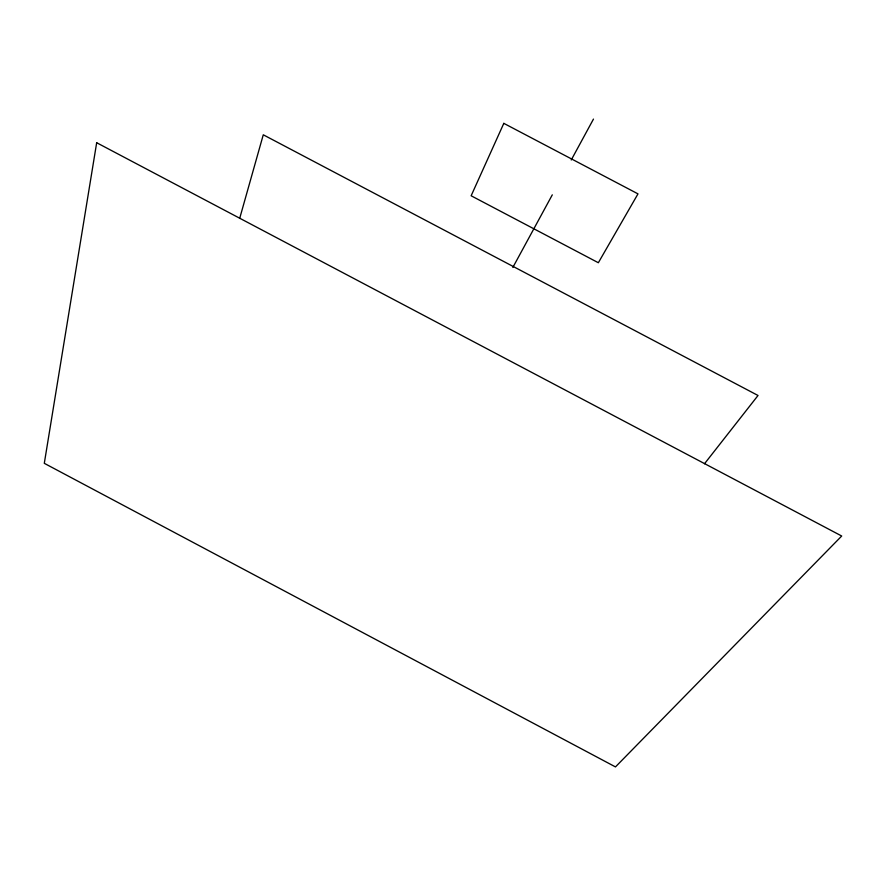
<?xml version="1.0" encoding="UTF-8"?>
<svg xmlns="http://www.w3.org/2000/svg" width="886" height="886" viewBox="0 0 886 886"><rect width="100%" height="100%" fill="white"/><g stroke="black" fill="none" stroke-linecap="round" stroke-linejoin="round"><path stroke-width="1.33" d="M239.674 218.443L263.275 134.794L758.028 395.488L704.492 463.766M512.839 267.45L552.299 194.842M571.248 159.978L593.465 119.089M96.674 142.724L44.3 463.323L615.471 766.911L841.7 536.019L96.674 142.724M503.813 123.353L471.142 195.773L598.349 262.732L637.986 193.868L503.813 123.353"/></g></svg>
